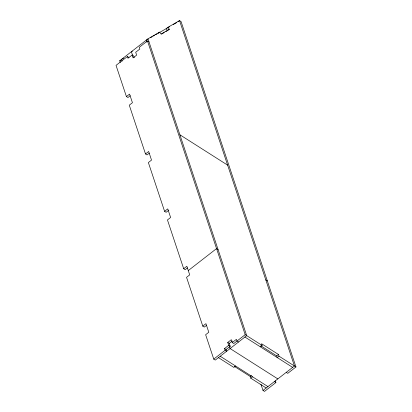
<?xml version="1.0" encoding="UTF-8"?>
<svg xmlns="http://www.w3.org/2000/svg" width="412" height="412" viewBox="0 0 412 412"><rect width="100%" height="100%" fill="white"/><g stroke="black" fill="none" stroke-linecap="round" stroke-linejoin="round"><path stroke-width="0.62" d="M120.304 62.619L119.696 60.801L147.975 38.821L159.599 32.11L161.046 34.041L169.363 29.237L167.916 27.31L166.139 28.696L167.581 30.622L169.363 29.237M128.93 57.505L127.406 56.537L116.035 65.369L126.412 96.557L127.936 97.526L130.192 95.769M149 41.906L147.475 40.937L139.271 47.313L139.843 49.033L135.692 52.262L136.645 55.131L133.086 57.896L132.134 55.028L127.978 58.257L127.406 56.537M158.265 33.151L159.599 32.11M178.092 21.728L179.544 20.6L181.064 21.568L295.965 366.963L287.756 373.344L286.237 372.376M126.412 96.557L129.574 94.101L132.437 102.706L129.275 105.168L145.503 153.949L147.022 154.917L149.283 153.161M145.503 153.949L148.665 151.487L151.528 160.098L148.366 162.555L164.594 211.335L166.113 212.304L168.827 210.197M164.594 211.335L167.756 208.879L170.62 217.485L167.457 219.946L183.685 268.727L185.204 269.695L187.465 267.939M183.685 268.727L186.847 266.265L189.711 274.876L186.548 277.333L202.776 326.113L204.295 327.082L206.556 325.326M188.279 270.571L216.558 248.596L218.077 249.564M202.776 326.113L205.938 323.657L208.802 332.263L205.639 334.724L213.751 359.115L215.275 360.083L246.716 335.646L147.975 38.821M228.701 345.328L224.55 348.557L226.07 349.525L230.226 346.296L228.701 345.328L227.748 342.46L231.307 339.694L232.26 342.563L233.784 343.531L245.192 334.678L262.114 345.441L260.338 346.822M227.748 342.46L229.268 343.428L232.383 341.007M232.26 342.563L236.411 339.334L236.988 341.054L238.507 342.027M213.751 359.115L225.122 350.277L226.646 351.245L226.07 349.525M235.618 366.031L233.841 367.416L218.437 357.621M234.325 366.366L250.192 376.455L251.526 375.42M260.822 345.776L276.689 355.865L278.466 354.48L279.042 356.205L295.965 366.963M250.192 376.455L250.764 378.18L252.541 376.795M279.042 356.205L277.261 357.585L276.689 355.865M260.971 384.334L263 390.432L294.441 365.995L179.544 20.6L167.916 27.31M275.319 380.843L275.896 382.563L264.525 391.4L263 390.432M147.857 39.248L146.193 40.206L146.801 42.034M150.622 37.652L152.285 36.689M153.393 36.05L154.5 35.411M155.607 34.773L157.271 33.81M158.378 33.171L167.246 28.052M168.348 27.419L169.461 26.775M173.334 24.54L176.655 22.624M161.483 34.145L164.254 32.543M165.918 31.58L167.03 30.941M132.473 51.093L131.366 51.732L132.782 55.996M123.693 58.138L121.478 59.416L122.086 61.244M119.696 60.801L120.804 60.157M132.134 55.028L133.653 55.996L134.23 57.721M179.895 134.786L227.625 165.135M265.807 279.913L267.326 280.881M278.466 354.48L261.543 343.721L262.114 345.441M244.934 337.031L292.659 367.38M277.832 378.906L230.107 348.557L229.299 346.126M274.371 381.594L275.896 382.563M220.219 356.241L267.944 386.59M250.764 378.18L266.162 387.97M147.475 40.937L245.192 334.678M229.268 343.428L230.226 346.296M224.55 348.557L225.122 350.277"/></g></svg>
